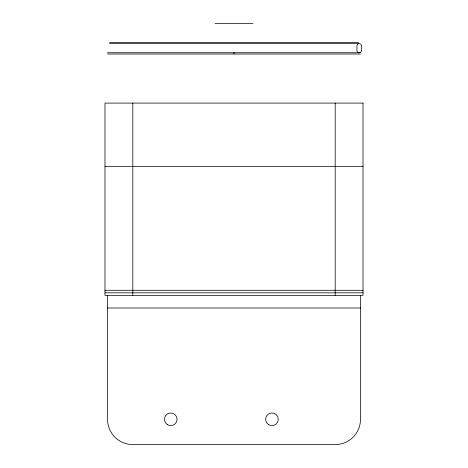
<?xml version="1.0" encoding="UTF-8"?>
<svg xmlns="http://www.w3.org/2000/svg" width="468" height="468" viewBox="0 0 468 468"><rect width="100%" height="100%" fill="white"/><g stroke="black" fill="none" stroke-linecap="round" stroke-linejoin="round"><path stroke-width="0.7" d="M215.028 23.4L252.972 23.4M109.535 42.372L358.465 42.372M109.535 43.635L358.465 43.635M107.511 52.744L360.489 52.744M107.511 54.007L360.489 54.007M104.984 166.327L363.016 166.327M104.984 290.289L363.016 290.289M104.984 292.816L363.016 292.816M107.511 307.997L360.489 307.997M360.489 295.343L360.489 419.305A25.295 25.295 0 0 1 335.187 444.6L132.813 444.6A25.295 25.295 0 0 1 107.511 419.305L107.511 295.343M335.187 103.089L335.187 295.343M234 52.492L234 53.756M132.813 103.089L132.813 295.343M363.016 103.089L104.984 103.089L104.984 295.343L363.016 295.343L363.016 103.089M361.501 50.468L361.501 45.917A2.276 2.276 0 0 0 359.219 43.635A2.276 2.276 0 0 0 356.944 45.917L356.944 50.468A2.276 2.276 0 0 0 359.219 52.744A2.276 2.276 0 0 0 361.501 50.468M268.784 424.78A6.324 6.324 0 0 0 278.273 419.305A6.324 6.324 0 0 0 268.784 413.823A6.324 6.324 0 0 0 268.784 424.78M167.597 424.78A6.324 6.324 0 0 0 177.079 419.305A6.324 6.324 0 0 0 167.597 413.823A6.324 6.324 0 0 0 167.597 424.78"/></g></svg>
